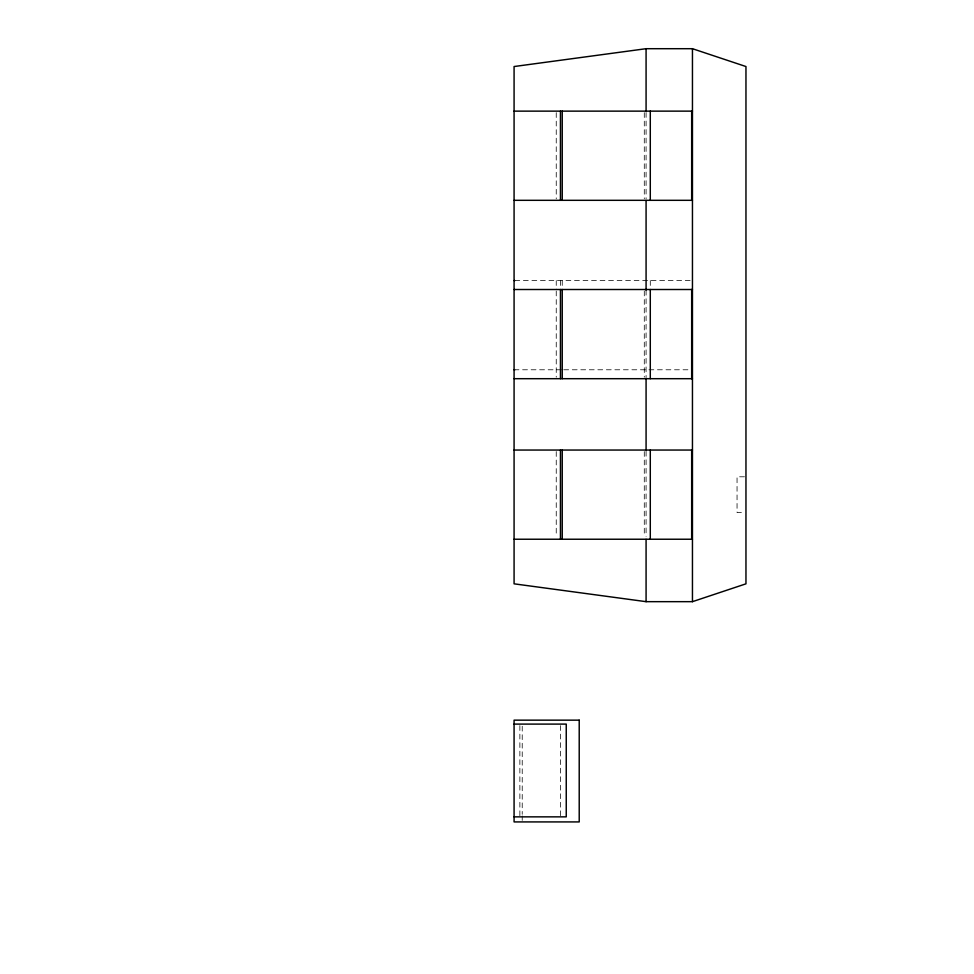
<?xml version="1.0" encoding="UTF-8"?>
<svg xmlns="http://www.w3.org/2000/svg" width="974" height="974" viewBox="0 0 974 974"><rect width="100%" height="100%" fill="white"/><g stroke="black" fill="none" stroke-linecap="round" stroke-linejoin="round"><path stroke-width="0.73" stroke-dasharray="4.87 3.65" d="M514.869 280.585L692.453 280.585M514.077 369.779L562.315 369.779M563.751 369.779L692.453 369.779M744.477 476.797L737.05 476.797L737.05 512.482L744.477 512.482M650.291 280.585L650.291 286.636M646.079 112.509L646.079 199.098M646.079 290.24L646.079 377.352M646.079 451.266L646.079 536.491M644.289 112.643L644.289 198.806M644.289 291.019L644.289 377.182M644.289 451.559L644.289 536.211M562.241 280.585L562.241 286.636M560.452 280.585L560.452 286.636M560.452 725.618L560.452 816.857M556.239 112.643L556.239 198.806M556.239 280.585L556.239 289.655M556.239 291.019L556.239 377.182M556.239 451.559L556.239 536.211M522.222 726.227L522.222 814.325M522.222 815.847L522.222 820.4M519.873 725.618L519.873 816.857"/><path stroke-width="1.46" d="M692.453 601.664L745.962 583.828L745.962 66.536L692.453 48.7L646.079 48.7L514.077 66.536L514.077 583.828L646.079 601.664L692.453 601.664L692.453 48.7M514.077 111.133L692.453 111.133M514.077 200.315L692.453 200.315M514.077 280.585L514.869 280.585M514.077 289.509L692.453 289.509M514.077 369.779L514.869 369.779M514.077 378.691L692.453 378.691M514.077 450.049L692.453 450.049M514.077 539.231L692.453 539.231M514.077 724.096L566.247 724.096L566.247 816.857L514.077 816.857M691.662 111.133L691.662 200.315M691.662 289.509L691.662 378.691M691.662 450.049L691.662 539.231M650.291 111.133L650.291 200.315M650.291 289.509L650.291 378.691M650.291 450.049L650.291 539.231M646.079 48.7L646.079 110.987M646.079 200.62L646.079 290.24M646.079 378.35L646.079 449.757M646.079 539.377L646.079 601.664M562.241 111.133L562.241 200.315M562.241 289.509L562.241 378.691M562.241 450.049L562.241 539.231M560.452 111.133L560.452 200.315M560.452 289.509L560.452 378.691M560.452 450.049L560.452 539.231M579.213 720.151L514.077 720.151L514.077 821.922L579.213 821.922L579.213 720.151"/></g></svg>
